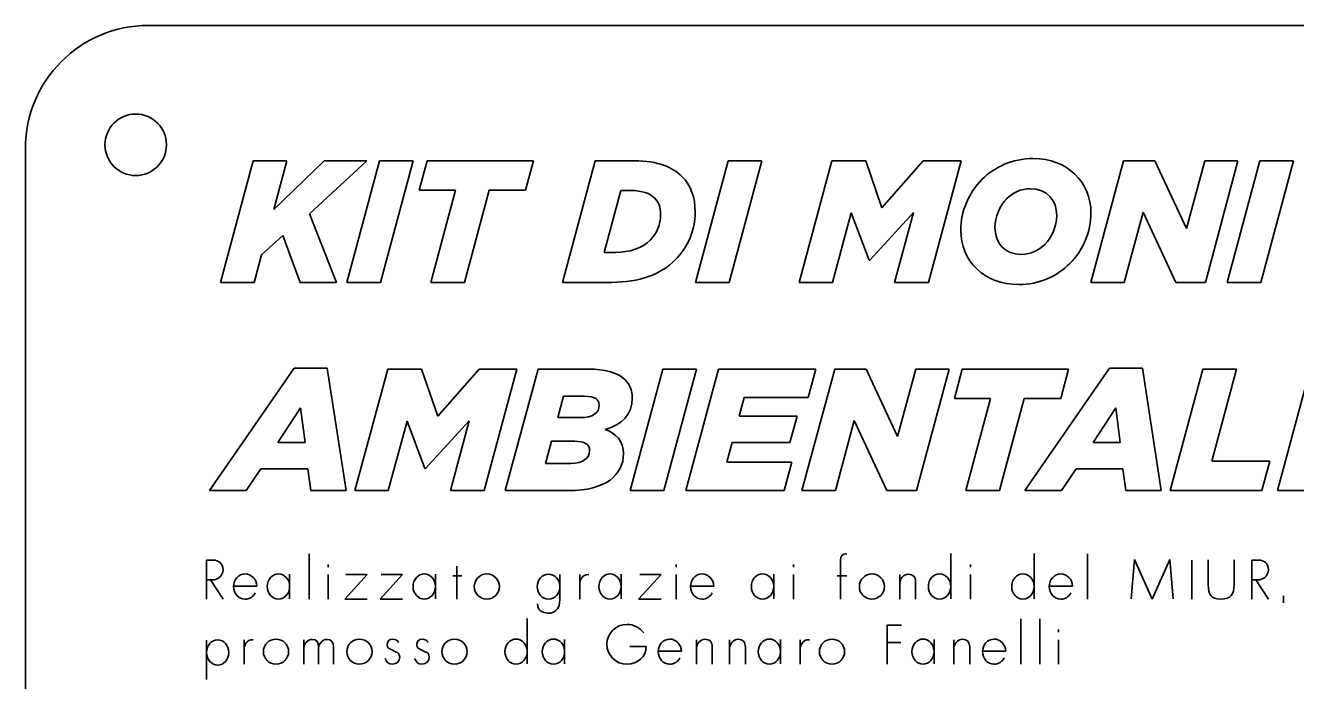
# Model space of a CAD drawing. Header units: inches. Extents: x 0 to 9.7, y -5.9 to 6.4.
# Drawn here: x 0 to 3.255, y -1.68 to 0 of the extents above; entities that cross this region are included whole.
import ezdxf

# ---------------------------------------------------------------- set-up
doc = ezdxf.new("R2010")
doc.units = ezdxf.units.IN
doc.header["$MEASUREMENT"] = 0
doc.layers.add('Livello 1', color=7, linetype='Continuous')

msp = doc.modelspace()

# ---------------------------------------------------------------- linework, layer by layer
at = {"layer": 'Livello 1', "color": 250, "lineweight": 35}
for points in [[(0.315, 0), (9.3395, 0)], [(0, -5.5906), (0, -0.315)]]:
    msp.add_lwpolyline(points, dxfattribs=at)
at = {"layer": 'Livello 1', "color": 174, "lineweight": 35}
for points in [[(0.4993, -0.6578), (0.5833, -0.3467)], [(0.5833, -0.3467), (0.6695, -0.3467)], [(0.6357, -0.4711), (0.7646, -0.3467)], [(0.6695, -0.3467), (0.6357, -0.4711)], [(0.8739, -0.3467), (0.7273, -0.4827)], [(0.7646, -0.3467), (0.8739, -0.3467)], [(0.8228, -0.6578), (0.9064, -0.3467)], [(0.9064, -0.3467), (0.9926, -0.3467)], [(0.9926, -0.3467), (0.9091, -0.6578)], [(1.0082, -0.4222), (1.0282, -0.3467)], [(1.0282, -0.3467), (1.3006, -0.3467)], [(1.3006, -0.3467), (1.2806, -0.4222)], [(1.3748, -0.6578), (1.4588, -0.3467)], [(1.4588, -0.3467), (1.5593, -0.3467)], [(1.7157, -0.6578), (1.7993, -0.3467)], [(1.7993, -0.3467), (1.8855, -0.3467)], [(1.8855, -0.3467), (1.8019, -0.6578)], [(1.9811, -0.6578), (2.065, -0.3467)], [(2.065, -0.3467), (2.1517, -0.3467)], [(2.1517, -0.3467), (2.193, -0.4671)], [(2.193, -0.4671), (2.2988, -0.3467)], [(2.2988, -0.3467), (2.3957, -0.3467)], [(2.3957, -0.3467), (2.3121, -0.6578)], [(2.7277, -0.6578), (2.8117, -0.3467)], [(2.8117, -0.3467), (2.8917, -0.3467)], [(2.8917, -0.3467), (2.9726, -0.5196)], [(2.9726, -0.5196), (3.0193, -0.3467)], [(3.0193, -0.3467), (3.1046, -0.3467)], [(3.1046, -0.3467), (3.021, -0.6578)], [(3.077, -0.6578), (3.1606, -0.3467)], [(3.1606, -0.3467), (3.2468, -0.3467)], [(3.2468, -0.3467), (3.1633, -0.6578)], [(1.1011, -0.4222), (1.0082, -0.4222)], [(1.038, -0.6578), (1.1011, -0.4222)], [(1.1873, -0.4222), (1.1242, -0.6578)], [(1.2806, -0.4222), (1.1873, -0.4222)], [(1.5246, -0.4227), (1.4819, -0.5813)], [(1.5499, -0.4227), (1.5246, -0.4227)], [(0.7273, -0.4827), (0.7966, -0.6578)], [(2.1144, -0.4796), (2.0664, -0.6578)], [(2.1602, -0.6009), (2.1144, -0.4796)], [(2.2735, -0.4791), (2.1619, -0.6009)], [(2.2255, -0.6578), (2.2735, -0.4791)], [(2.8615, -0.4782), (2.8135, -0.6578)], [(2.9455, -0.6578), (2.8615, -0.4782)], [(0.6588, -0.5378), (0.6046, -0.5871)], [(0.7037, -0.6578), (0.6588, -0.5378)], [(1.4819, -0.5813), (1.5104, -0.5813)], [(0.6046, -0.5871), (0.586, -0.6578)], [(2.1619, -0.6009), (2.1602, -0.6009)], [(0.586, -0.6578), (0.4993, -0.6578)], [(0.7966, -0.6578), (0.7037, -0.6578)], [(0.9091, -0.6578), (0.8228, -0.6578)], [(1.1242, -0.6578), (1.038, -0.6578)], [(1.5006, -0.6578), (1.3748, -0.6578)], [(1.8019, -0.6578), (1.7157, -0.6578)], [(2.0664, -0.6578), (1.9811, -0.6578)], [(2.3121, -0.6578), (2.2255, -0.6578)], [(2.8135, -0.6578), (2.7277, -0.6578)], [(3.021, -0.6578), (2.9455, -0.6578)], [(3.1633, -0.6578), (3.077, -0.6578)], [(0.4717, -1.1911), (0.6882, -0.8778)], [(0.6882, -0.8778), (0.7726, -0.8778)], [(0.7726, -0.8778), (0.8211, -1.1911)], [(2.5588, -1.1911), (2.7753, -0.8778)], [(2.7753, -0.8778), (2.8597, -0.8778)], [(2.8597, -0.8778), (2.9081, -1.1911)], [(0.8437, -1.1911), (0.9277, -0.88)], [(0.9277, -0.88), (1.0144, -0.88)], [(1.0144, -0.88), (1.0557, -1.0005)], [(1.0557, -1.0005), (1.1615, -0.88)], [(1.1615, -0.88), (1.2584, -0.88)], [(1.2584, -0.88), (1.1748, -1.1911)], [(1.2286, -1.1911), (1.3126, -0.88)], [(1.3126, -0.88), (1.4419, -0.88)], [(1.5486, -1.1911), (1.6322, -0.88)], [(1.6322, -0.88), (1.7184, -0.88)], [(1.7184, -0.88), (1.6348, -1.1911)], [(1.6909, -1.1911), (1.7748, -0.88)], [(1.7748, -0.88), (2.0237, -0.88)], [(1.9882, -1.1911), (2.0722, -0.88)], [(2.0237, -0.88), (2.0037, -0.9529)], [(2.0722, -0.88), (2.1522, -0.88)], [(2.1522, -0.88), (2.233, -1.0529)], [(2.233, -1.0529), (2.2797, -0.88)], [(2.2797, -0.88), (2.365, -0.88)], [(2.365, -0.88), (2.2815, -1.1911)], [(2.3784, -0.9556), (2.3984, -0.88)], [(2.3984, -0.88), (2.6708, -0.88)], [(2.6708, -0.88), (2.6508, -0.9556)], [(2.9308, -1.1911), (3.0148, -0.88)], [(3.0148, -0.88), (3.101, -0.88)], [(3.101, -0.88), (3.0379, -1.1156)], [(3.2055, -1.1911), (3.2895, -0.88)], [(1.3775, -0.9493), (1.3633, -1.004)], [(1.4313, -0.9493), (1.3775, -0.9493)], [(1.8402, -0.9529), (1.8273, -1.0005)], [(2.0037, -0.9529), (1.8402, -0.9529)], [(2.4713, -0.9556), (2.3784, -0.9556)], [(2.4082, -1.1911), (2.4713, -0.9556)], [(2.5575, -0.9556), (2.4944, -1.1911)], [(2.6508, -0.9556), (2.5575, -0.9556)], [(0.7046, -0.9791), (0.6464, -1.068)], [(0.7162, -1.068), (0.7046, -0.9791)], [(1.3633, -1.004), (1.4215, -1.004)], [(1.8273, -1.0005), (1.9757, -1.0005)], [(1.9757, -1.0005), (1.9575, -1.068)], [(2.7917, -0.9791), (2.7335, -1.068)], [(2.8033, -1.068), (2.7917, -0.9791)], [(0.9771, -1.0129), (0.9291, -1.1911)], [(1.0228, -1.1342), (0.9771, -1.0129)], [(1.1362, -1.0125), (1.0246, -1.1342)], [(1.0882, -1.1911), (1.1362, -1.0125)], [(2.1219, -1.0116), (2.0739, -1.1911)], [(2.2059, -1.1911), (2.1219, -1.0116)], [(0.6464, -1.068), (0.7162, -1.068)], [(1.3468, -1.0645), (1.3313, -1.1218)], [(1.4068, -1.0645), (1.3468, -1.0645)], [(1.8091, -1.068), (1.7957, -1.1178)], [(1.9575, -1.068), (1.8091, -1.068)], [(2.7335, -1.068), (2.8033, -1.068)], [(0.6028, -1.1351), (0.5655, -1.1911)], [(0.7228, -1.1351), (0.6028, -1.1351)], [(0.7304, -1.1911), (0.7228, -1.1351)], [(1.0246, -1.1342), (1.0228, -1.1342)], [(1.3313, -1.1218), (1.3966, -1.1218)], [(1.7957, -1.1178), (1.9619, -1.1178)], [(1.9619, -1.1178), (1.9424, -1.1911)], [(2.6899, -1.1351), (2.6526, -1.1911)], [(2.8099, -1.1351), (2.6899, -1.1351)], [(2.8175, -1.1911), (2.8099, -1.1351)], [(3.0379, -1.1156), (3.1864, -1.1156)], [(3.1864, -1.1156), (3.1659, -1.1911)], [(0.5655, -1.1911), (0.4717, -1.1911)], [(0.8211, -1.1911), (0.7304, -1.1911)], [(0.9291, -1.1911), (0.8437, -1.1911)], [(1.1748, -1.1911), (1.0882, -1.1911)], [(1.3899, -1.1911), (1.2286, -1.1911)], [(1.6348, -1.1911), (1.5486, -1.1911)], [(1.9424, -1.1911), (1.6909, -1.1911)], [(2.0739, -1.1911), (1.9882, -1.1911)], [(2.2815, -1.1911), (2.2059, -1.1911)], [(2.4944, -1.1911), (2.4082, -1.1911)], [(2.6526, -1.1911), (2.5588, -1.1911)], [(2.9081, -1.1911), (2.8175, -1.1911)], [(3.1659, -1.1911), (2.9308, -1.1911)], [(3.457, -1.1911), (3.2055, -1.1911)], [(0.7269, -1.4689), (0.7269, -1.3527)], [(0.7269, -1.3527), (0.7269, -1.4689)], [(2.369, -1.4682), (2.369, -1.3519)], [(2.369, -1.3519), (2.369, -1.4682)], [(2.5825, -1.4682), (2.5825, -1.3519)], [(2.5825, -1.3519), (2.5825, -1.4682)], [(2.7195, -1.4689), (2.7195, -1.3527)], [(2.7195, -1.3527), (2.7195, -1.4689)], [(0.4634, -1.4688), (0.4634, -1.369)], [(0.4634, -1.369), (0.4634, -1.4688)], [(0.481, -1.369), (0.4634, -1.369)], [(0.4634, -1.369), (0.481, -1.369)], [(0.7751, -1.3868), (0.7751, -1.3801)], [(0.7751, -1.3801), (0.7751, -1.3868)], [(1.1044, -1.3845), (1.1044, -1.4091)], [(1.1044, -1.4091), (1.1044, -1.3845)], [(1.6663, -1.3801), (1.6663, -1.3868)], [(1.6663, -1.3868), (1.6663, -1.3801)], [(1.9663, -1.3868), (1.9663, -1.3801)], [(1.9663, -1.3801), (1.9663, -1.3868)], [(2.0867, -1.4689), (2.0867, -1.3691)], [(2.0867, -1.3691), (2.0867, -1.4689)], [(2.4195, -1.3801), (2.4195, -1.3868)], [(2.4195, -1.3868), (2.4195, -1.3801)], [(2.8399, -1.3677), (2.8313, -1.4682)], [(2.8313, -1.4682), (2.8399, -1.3677)], [(2.8849, -1.4689), (2.8399, -1.3677)], [(2.8399, -1.3677), (2.8849, -1.4689)], [(2.9298, -1.3677), (2.8849, -1.4689)], [(2.8849, -1.4689), (2.9298, -1.3677)], [(2.9386, -1.4682), (2.9298, -1.3677)], [(2.9298, -1.3677), (2.9386, -1.4682)], [(2.9861, -1.4689), (2.9861, -1.3691)], [(2.9861, -1.3691), (2.9861, -1.4689)], [(3.0285, -1.3682), (3.0285, -1.4326)], [(3.0285, -1.4326), (3.0285, -1.3682)], [(3.0944, -1.4326), (3.0944, -1.3682)], [(3.0944, -1.3682), (3.0944, -1.4326)], [(3.1399, -1.369), (3.1399, -1.4688)], [(3.1575, -1.369), (3.1399, -1.369)], [(3.1399, -1.369), (3.1575, -1.369)], [(3.1399, -1.4688), (3.1399, -1.369)], [(0.4634, -1.4197), (0.481, -1.4197)], [(0.481, -1.4197), (0.4634, -1.4197)], [(0.4737, -1.4199), (0.5063, -1.4689)], [(0.5063, -1.4689), (0.4737, -1.4199)], [(0.6764, -1.4682), (0.6764, -1.4052)], [(0.6764, -1.4052), (0.6764, -1.4682)], [(0.7751, -1.4689), (0.7751, -1.4061)], [(0.7751, -1.4061), (0.7751, -1.4689)], [(0.8748, -1.4059), (0.8174, -1.4689)], [(0.8174, -1.4689), (0.8748, -1.4059)], [(0.8205, -1.4059), (0.8748, -1.4059)], [(0.8748, -1.4059), (0.8205, -1.4059)], [(0.9653, -1.4059), (0.908, -1.4689)], [(0.908, -1.4689), (0.9653, -1.4059)], [(0.911, -1.4059), (0.9653, -1.4059)], [(0.9653, -1.4059), (0.911, -1.4059)], [(1.0498, -1.4682), (1.0498, -1.4052)], [(1.0498, -1.4052), (1.0498, -1.4682)], [(1.0944, -1.4091), (1.1044, -1.4091)], [(1.1044, -1.4091), (1.0944, -1.4091)], [(1.1044, -1.4689), (1.1044, -1.4091)], [(1.1044, -1.4091), (1.1044, -1.4689)], [(1.1176, -1.4091), (1.1044, -1.4091)], [(1.1044, -1.4091), (1.1176, -1.4091)], [(1.3685, -1.4056), (1.3685, -1.4692)], [(1.3685, -1.4692), (1.3685, -1.4056)], [(1.4191, -1.4689), (1.4191, -1.4061)], [(1.4191, -1.4061), (1.4191, -1.4689)], [(1.5253, -1.4682), (1.5253, -1.4052)], [(1.5253, -1.4052), (1.5253, -1.4682)], [(1.6273, -1.4059), (1.5699, -1.4689)], [(1.5699, -1.4689), (1.6273, -1.4059)], [(1.573, -1.4059), (1.6273, -1.4059)], [(1.6273, -1.4059), (1.573, -1.4059)], [(1.6663, -1.4061), (1.6663, -1.4689)], [(1.6663, -1.4689), (1.6663, -1.4061)], [(1.9159, -1.4682), (1.9159, -1.4052)], [(1.9159, -1.4052), (1.9159, -1.4682)], [(1.9663, -1.4689), (1.9663, -1.4061)], [(1.9663, -1.4061), (1.9663, -1.4689)], [(2.0781, -1.4092), (2.1035, -1.4092)], [(2.1035, -1.4092), (2.0781, -1.4092)], [(2.2388, -1.4061), (2.2388, -1.4689)], [(2.2388, -1.4689), (2.2388, -1.4061)], [(2.4195, -1.4061), (2.4195, -1.4689)], [(2.4195, -1.4689), (2.4195, -1.4061)], [(3.1399, -1.4197), (3.1575, -1.4197)], [(3.1575, -1.4197), (3.1399, -1.4197)], [(3.1828, -1.4689), (3.1502, -1.4199)], [(3.1502, -1.4199), (3.1828, -1.4689)], [(0.5329, -1.4355), (0.5923, -1.4355)], [(0.5923, -1.4355), (0.5329, -1.4355)], [(1.7028, -1.4355), (1.7622, -1.4355)], [(1.7622, -1.4355), (1.7028, -1.4355)], [(2.6213, -1.4355), (2.6807, -1.4355)], [(2.6807, -1.4355), (2.6213, -1.4355)], [(3.221, -1.4605), (3.221, -1.478)], [(3.221, -1.478), (3.221, -1.4605)], [(0.8174, -1.4689), (0.8748, -1.4689)], [(0.8748, -1.4689), (0.8174, -1.4689)], [(0.908, -1.4689), (0.9653, -1.4689)], [(0.9653, -1.4689), (0.908, -1.4689)], [(1.5699, -1.4689), (1.6273, -1.4689)], [(1.6273, -1.4689), (1.5699, -1.4689)], [(1.2848, -1.6349), (1.2848, -1.5186)], [(1.2848, -1.5186), (1.2848, -1.6349)], [(2.5487, -1.6356), (2.5487, -1.5194)], [(2.5487, -1.5194), (2.5487, -1.6356)], [(2.5969, -1.6356), (2.5969, -1.5194)], [(2.5969, -1.5194), (2.5969, -1.6356)], [(2.206, -1.5358), (2.206, -1.5802)], [(2.2432, -1.5358), (2.206, -1.5358)], [(2.206, -1.5358), (2.2432, -1.5358)], [(2.206, -1.6356), (2.206, -1.5358)], [(2.645, -1.5534), (2.645, -1.5468)], [(2.645, -1.5468), (2.645, -1.5534)], [(0.4634, -1.574), (0.4634, -1.6747)], [(0.4634, -1.6747), (0.4634, -1.574)], [(0.5602, -1.6356), (0.5602, -1.5727)], [(0.5602, -1.5727), (0.5602, -1.6356)], [(0.713, -1.6355), (0.713, -1.5727)], [(1.3806, -1.6349), (1.3806, -1.5719)], [(1.3806, -1.5719), (1.3806, -1.6349)], [(1.5474, -1.5901), (1.5889, -1.5901)], [(1.5889, -1.5901), (1.5474, -1.5901)], [(1.7183, -1.6356), (1.7183, -1.5727)], [(1.7183, -1.5727), (1.7183, -1.6356)], [(1.8031, -1.5727), (1.8031, -1.6356)], [(1.8031, -1.6356), (1.8031, -1.5727)], [(1.9334, -1.6349), (1.9334, -1.5719)], [(1.9334, -1.5719), (1.9334, -1.6349)], [(1.9838, -1.6356), (1.9838, -1.5727)], [(1.9838, -1.5727), (1.9838, -1.6356)], [(2.206, -1.5802), (2.206, -1.6356)], [(2.2416, -1.5802), (2.206, -1.5802)], [(2.206, -1.5802), (2.2416, -1.5802)], [(2.3268, -1.6349), (2.3268, -1.5719)], [(2.3268, -1.5719), (2.3268, -1.6349)], [(2.3773, -1.6356), (2.3773, -1.5727)], [(2.3773, -1.5727), (2.3773, -1.6356)], [(2.645, -1.6356), (2.645, -1.5727)], [(2.645, -1.5727), (2.645, -1.6356)], [(0.9362, -1.5981), (0.9496, -1.6045)], [(0.9496, -1.6045), (0.9362, -1.5981)], [(1.0119, -1.5981), (1.0253, -1.6045)], [(1.0253, -1.6045), (1.0119, -1.5981)], [(1.6201, -1.6021), (1.6795, -1.6021)], [(1.6795, -1.6021), (1.6201, -1.6021)], [(2.4505, -1.6021), (2.5099, -1.6021)], [(2.5099, -1.6021), (2.4505, -1.6021)]]:
    msp.add_lwpolyline(points, dxfattribs=at)
at = {"layer": 'Livello 1', "color": 250, "lineweight": 35}
for points in [[(0, -0.315), (0, -0.141), (0.141, 0), (0.315, 0)], [(0.2037, -0.3056), (0.2037, -0.2621), (0.2389, -0.2268), (0.2824, -0.2268)], [(0.2824, -0.2268), (0.3259, -0.2268), (0.3611, -0.2621), (0.3611, -0.3056)], [(0.2824, -0.3843), (0.2389, -0.3843), (0.2037, -0.349), (0.2037, -0.3056)], [(0.3611, -0.3056), (0.3611, -0.349), (0.3259, -0.3843), (0.2824, -0.3843)]]:
    msp.add_open_spline(points, degree=3, dxfattribs=at)
at = {"layer": 'Livello 1', "color": 174, "lineweight": 35}
for points in [[(1.5593, -0.3467), (1.6197, -0.3467), (1.6575, -0.3631), (1.681, -0.3867)], [(2.449, -0.3947), (2.4819, -0.3618), (2.5273, -0.3409), (2.5797, -0.3409)], [(2.5797, -0.3409), (2.6686, -0.3409), (2.7281, -0.4013), (2.7281, -0.48)], [(1.681, -0.3867), (1.7041, -0.4098), (1.7148, -0.44), (1.7148, -0.4778)], [(1.6108, -0.4418), (1.5988, -0.4302), (1.5797, -0.4227), (1.5499, -0.4227)], [(2.3948, -0.524), (2.3948, -0.4756), (2.4148, -0.4289), (2.449, -0.3947)], [(2.5722, -0.4182), (2.5486, -0.4182), (2.5282, -0.428), (2.513, -0.4431)], [(2.6406, -0.4871), (2.6406, -0.4476), (2.6166, -0.4182), (2.5722, -0.4182)], [(1.6264, -0.4845), (1.6264, -0.4653), (1.6206, -0.4516), (1.6108, -0.4418)], [(2.513, -0.4431), (2.4939, -0.4627), (2.4824, -0.4911), (2.4824, -0.5173)], [(1.5997, -0.5498), (1.6162, -0.5333), (1.6264, -0.5093), (1.6264, -0.4845)], [(1.7148, -0.4778), (1.7148, -0.5245), (1.697, -0.5671), (1.6637, -0.6004)], [(2.6099, -0.5609), (2.629, -0.5418), (2.6406, -0.5133), (2.6406, -0.4871)], [(2.7281, -0.48), (2.7281, -0.5284), (2.7081, -0.5756), (2.6739, -0.6098)], [(2.4824, -0.5173), (2.4824, -0.5569), (2.5064, -0.5862), (2.5508, -0.5862)], [(1.5104, -0.5813), (1.5468, -0.5813), (1.5793, -0.5702), (1.5997, -0.5498)], [(2.5433, -0.6636), (2.4544, -0.6636), (2.3948, -0.6031), (2.3948, -0.524)], [(2.5508, -0.5862), (2.5744, -0.5862), (2.5948, -0.576), (2.6099, -0.5609)], [(1.6637, -0.6004), (1.6264, -0.6378), (1.5726, -0.6578), (1.5006, -0.6578)], [(2.6739, -0.6098), (2.641, -0.6422), (2.5957, -0.6636), (2.5433, -0.6636)], [(1.4419, -0.88), (1.5264, -0.88), (1.5539, -0.9147), (1.5539, -0.9547)], [(1.4215, -1.004), (1.4526, -1.004), (1.4691, -0.992), (1.4691, -0.9725)], [(1.4691, -0.9725), (1.4691, -0.9578), (1.4575, -0.9493), (1.4313, -0.9493)], [(1.5539, -0.9547), (1.5539, -0.9942), (1.5277, -1.0236), (1.4842, -1.0342)], [(1.4842, -1.0342), (1.5117, -1.044), (1.5313, -1.0645), (1.5313, -1.0964)], [(1.4446, -1.0889), (1.4446, -1.0729), (1.4317, -1.0645), (1.4068, -1.0645)], [(1.5313, -1.0964), (1.5313, -1.1502), (1.4864, -1.1911), (1.3899, -1.1911)], [(1.3966, -1.1218), (1.4264, -1.1218), (1.4446, -1.1084), (1.4446, -1.0889)], [(2.1035, -1.3527), (2.0902, -1.3526), (2.0867, -1.3586), (2.0867, -1.3691)], [(2.0867, -1.3691), (2.0867, -1.3586), (2.0902, -1.3526), (2.1035, -1.3527)], [(0.506, -1.3938), (0.506, -1.3762), (0.4942, -1.3691), (0.481, -1.369)], [(0.481, -1.369), (0.4942, -1.3691), (0.506, -1.3762), (0.506, -1.3938)], [(0.481, -1.4197), (0.4888, -1.4197), (0.506, -1.4113), (0.506, -1.3938)], [(0.506, -1.3938), (0.506, -1.4113), (0.4888, -1.4197), (0.481, -1.4197)], [(3.1825, -1.3938), (3.1825, -1.3762), (3.1707, -1.3691), (3.1575, -1.369)], [(3.1575, -1.369), (3.1707, -1.3691), (3.1825, -1.3762), (3.1825, -1.3938)], [(3.1575, -1.4197), (3.1653, -1.4197), (3.1825, -1.4113), (3.1825, -1.3938)], [(3.1825, -1.3938), (3.1825, -1.4113), (3.1653, -1.4197), (3.1575, -1.4197)], [(0.5626, -1.4045), (0.546, -1.4045), (0.5327, -1.419), (0.5327, -1.4366)], [(0.5327, -1.4366), (0.5327, -1.419), (0.546, -1.4045), (0.5626, -1.4045)], [(0.5923, -1.4355), (0.5919, -1.4181), (0.5787, -1.4045), (0.5626, -1.4045)], [(0.5626, -1.4045), (0.5787, -1.4045), (0.5919, -1.4181), (0.5923, -1.4355)], [(0.6192, -1.4367), (0.6192, -1.419), (0.632, -1.4044), (0.6478, -1.4044)], [(0.6192, -1.4367), (0.6192, -1.419), (0.632, -1.4044), (0.6478, -1.4044)], [(0.6478, -1.4044), (0.6635, -1.4044), (0.6764, -1.419), (0.6764, -1.4367)], [(0.6478, -1.4044), (0.6635, -1.4044), (0.6764, -1.419), (0.6764, -1.4367)], [(0.9926, -1.4367), (0.9926, -1.419), (1.0053, -1.4044), (1.0212, -1.4044)], [(0.9926, -1.4367), (0.9926, -1.419), (1.0053, -1.4044), (1.0212, -1.4044)], [(1.0212, -1.4044), (1.0369, -1.4044), (1.0498, -1.419), (1.0498, -1.4367)], [(1.0212, -1.4044), (1.0369, -1.4044), (1.0498, -1.419), (1.0498, -1.4367)], [(1.149, -1.4367), (1.149, -1.419), (1.1635, -1.4045), (1.1813, -1.4045)], [(1.149, -1.4367), (1.149, -1.419), (1.1635, -1.4045), (1.1813, -1.4045)], [(1.1813, -1.4045), (1.1991, -1.4045), (1.2136, -1.419), (1.2136, -1.4367)], [(1.1813, -1.4045), (1.1991, -1.4045), (1.2136, -1.419), (1.2136, -1.4367)], [(1.3103, -1.4371), (1.3103, -1.4192), (1.3234, -1.4049), (1.3394, -1.4049)], [(1.3103, -1.4371), (1.3103, -1.4192), (1.3234, -1.4049), (1.3394, -1.4049)], [(1.3394, -1.4049), (1.3555, -1.4049), (1.3685, -1.4192), (1.3685, -1.4371)], [(1.3394, -1.4049), (1.3555, -1.4049), (1.3685, -1.4192), (1.3685, -1.4371)], [(1.4191, -1.4291), (1.4191, -1.4238), (1.4234, -1.4052), (1.4424, -1.4061)], [(1.4424, -1.4061), (1.4234, -1.4052), (1.4191, -1.4238), (1.4191, -1.4291)], [(1.4681, -1.4367), (1.4681, -1.419), (1.4809, -1.4044), (1.4967, -1.4044)], [(1.4681, -1.4367), (1.4681, -1.419), (1.4809, -1.4044), (1.4967, -1.4044)], [(1.4967, -1.4044), (1.5124, -1.4044), (1.5253, -1.419), (1.5253, -1.4367)], [(1.4967, -1.4044), (1.5124, -1.4044), (1.5253, -1.419), (1.5253, -1.4367)], [(1.7325, -1.4045), (1.716, -1.4045), (1.7027, -1.419), (1.7027, -1.4366)], [(1.7027, -1.4366), (1.7027, -1.419), (1.716, -1.4045), (1.7325, -1.4045)], [(1.7622, -1.4355), (1.7618, -1.4181), (1.7486, -1.4045), (1.7325, -1.4045)], [(1.7325, -1.4045), (1.7486, -1.4045), (1.7618, -1.4181), (1.7622, -1.4355)], [(1.8587, -1.4367), (1.8587, -1.419), (1.8714, -1.4044), (1.8873, -1.4044)], [(1.8587, -1.4367), (1.8587, -1.419), (1.8714, -1.4044), (1.8873, -1.4044)], [(1.8873, -1.4044), (1.9029, -1.4044), (1.9159, -1.419), (1.9159, -1.4367)], [(1.8873, -1.4044), (1.9029, -1.4044), (1.9159, -1.419), (1.9159, -1.4367)], [(2.1351, -1.4367), (2.1351, -1.419), (2.1496, -1.4045), (2.1674, -1.4045)], [(2.1351, -1.4367), (2.1351, -1.419), (2.1496, -1.4045), (2.1674, -1.4045)], [(2.1674, -1.4045), (2.1852, -1.4045), (2.1997, -1.419), (2.1997, -1.4367)], [(2.1674, -1.4045), (2.1852, -1.4045), (2.1997, -1.419), (2.1997, -1.4367)], [(2.2602, -1.4051), (2.2478, -1.4051), (2.2392, -1.4177), (2.2388, -1.4273)], [(2.2388, -1.4273), (2.2392, -1.4177), (2.2478, -1.4051), (2.2602, -1.4051)], [(2.2792, -1.4245), (2.2792, -1.4124), (2.2724, -1.4051), (2.2602, -1.4051)], [(2.2602, -1.4051), (2.2724, -1.4051), (2.2792, -1.4124), (2.2792, -1.4245)], [(2.2792, -1.4689), (2.2792, -1.4532), (2.2792, -1.4401), (2.2792, -1.4245)], [(2.2792, -1.4245), (2.2792, -1.4401), (2.2792, -1.4532), (2.2792, -1.4689)], [(2.3119, -1.4367), (2.3119, -1.419), (2.3246, -1.4044), (2.3404, -1.4044)], [(2.3119, -1.4367), (2.3119, -1.419), (2.3246, -1.4044), (2.3404, -1.4044)], [(2.3404, -1.4044), (2.3561, -1.4044), (2.369, -1.419), (2.369, -1.4367)], [(2.3404, -1.4044), (2.3561, -1.4044), (2.369, -1.419), (2.369, -1.4367)], [(2.5253, -1.4367), (2.5253, -1.419), (2.5381, -1.4044), (2.5539, -1.4044)], [(2.5253, -1.4367), (2.5253, -1.419), (2.5381, -1.4044), (2.5539, -1.4044)], [(2.5539, -1.4044), (2.5696, -1.4044), (2.5825, -1.419), (2.5825, -1.4367)], [(2.5539, -1.4044), (2.5696, -1.4044), (2.5825, -1.419), (2.5825, -1.4367)], [(2.651, -1.4045), (2.6345, -1.4045), (2.6212, -1.419), (2.6212, -1.4366)], [(2.6212, -1.4366), (2.6212, -1.419), (2.6345, -1.4045), (2.651, -1.4045)], [(2.6807, -1.4355), (2.6803, -1.4181), (2.6671, -1.4045), (2.651, -1.4045)], [(2.651, -1.4045), (2.6671, -1.4045), (2.6803, -1.4181), (2.6807, -1.4355)], [(0.5327, -1.4366), (0.5327, -1.4544), (0.546, -1.4689), (0.5626, -1.4689)], [(0.5626, -1.4689), (0.546, -1.4689), (0.5327, -1.4544), (0.5327, -1.4366)], [(0.5885, -1.4527), (0.5832, -1.4623), (0.5735, -1.4689), (0.5626, -1.4689)], [(0.5626, -1.4689), (0.5735, -1.4689), (0.5832, -1.4623), (0.5885, -1.4527)], [(0.6478, -1.4689), (0.632, -1.4689), (0.6192, -1.4544), (0.6192, -1.4367)], [(0.6478, -1.4689), (0.632, -1.4689), (0.6192, -1.4544), (0.6192, -1.4367)], [(0.6764, -1.4367), (0.6764, -1.4544), (0.6635, -1.4689), (0.6478, -1.4689)], [(0.6764, -1.4367), (0.6764, -1.4544), (0.6635, -1.4689), (0.6478, -1.4689)], [(1.0212, -1.4689), (1.0053, -1.4689), (0.9926, -1.4544), (0.9926, -1.4367)], [(1.0212, -1.4689), (1.0053, -1.4689), (0.9926, -1.4544), (0.9926, -1.4367)], [(1.0498, -1.4367), (1.0498, -1.4544), (1.0369, -1.4689), (1.0212, -1.4689)], [(1.0498, -1.4367), (1.0498, -1.4544), (1.0369, -1.4689), (1.0212, -1.4689)], [(1.1813, -1.4689), (1.1635, -1.4689), (1.149, -1.4544), (1.149, -1.4367)], [(1.1813, -1.4689), (1.1635, -1.4689), (1.149, -1.4544), (1.149, -1.4367)], [(1.2136, -1.4367), (1.2136, -1.4544), (1.1991, -1.4689), (1.1813, -1.4689)], [(1.2136, -1.4367), (1.2136, -1.4544), (1.1991, -1.4689), (1.1813, -1.4689)], [(1.3394, -1.4692), (1.3234, -1.4692), (1.3103, -1.4549), (1.3103, -1.4371)], [(1.3394, -1.4692), (1.3234, -1.4692), (1.3103, -1.4549), (1.3103, -1.4371)], [(1.3685, -1.4371), (1.3685, -1.4549), (1.3555, -1.4692), (1.3394, -1.4692)], [(1.3685, -1.4371), (1.3685, -1.4549), (1.3555, -1.4692), (1.3394, -1.4692)], [(1.4967, -1.4689), (1.4809, -1.4689), (1.4681, -1.4544), (1.4681, -1.4367)], [(1.4967, -1.4689), (1.4809, -1.4689), (1.4681, -1.4544), (1.4681, -1.4367)], [(1.5253, -1.4367), (1.5253, -1.4544), (1.5124, -1.4689), (1.4967, -1.4689)], [(1.5253, -1.4367), (1.5253, -1.4544), (1.5124, -1.4689), (1.4967, -1.4689)], [(1.7027, -1.4366), (1.7027, -1.4544), (1.716, -1.4689), (1.7325, -1.4689)], [(1.7325, -1.4689), (1.716, -1.4689), (1.7027, -1.4544), (1.7027, -1.4366)], [(1.7585, -1.4527), (1.7532, -1.4623), (1.7435, -1.4689), (1.7325, -1.4689)], [(1.7325, -1.4689), (1.7435, -1.4689), (1.7532, -1.4623), (1.7585, -1.4527)], [(1.8873, -1.4689), (1.8714, -1.4689), (1.8587, -1.4544), (1.8587, -1.4367)], [(1.8873, -1.4689), (1.8714, -1.4689), (1.8587, -1.4544), (1.8587, -1.4367)], [(1.9159, -1.4367), (1.9159, -1.4544), (1.9029, -1.4689), (1.8873, -1.4689)], [(1.9159, -1.4367), (1.9159, -1.4544), (1.9029, -1.4689), (1.8873, -1.4689)], [(2.1674, -1.4689), (2.1496, -1.4689), (2.1351, -1.4544), (2.1351, -1.4367)], [(2.1674, -1.4689), (2.1496, -1.4689), (2.1351, -1.4544), (2.1351, -1.4367)], [(2.1997, -1.4367), (2.1997, -1.4544), (2.1852, -1.4689), (2.1674, -1.4689)], [(2.1997, -1.4367), (2.1997, -1.4544), (2.1852, -1.4689), (2.1674, -1.4689)], [(2.3404, -1.4689), (2.3246, -1.4689), (2.3119, -1.4544), (2.3119, -1.4367)], [(2.3404, -1.4689), (2.3246, -1.4689), (2.3119, -1.4544), (2.3119, -1.4367)], [(2.369, -1.4367), (2.369, -1.4544), (2.3561, -1.4689), (2.3404, -1.4689)], [(2.369, -1.4367), (2.369, -1.4544), (2.3561, -1.4689), (2.3404, -1.4689)], [(2.5539, -1.4689), (2.5381, -1.4689), (2.5253, -1.4544), (2.5253, -1.4367)], [(2.5539, -1.4689), (2.5381, -1.4689), (2.5253, -1.4544), (2.5253, -1.4367)], [(2.5825, -1.4367), (2.5825, -1.4544), (2.5696, -1.4689), (2.5539, -1.4689)], [(2.5825, -1.4367), (2.5825, -1.4544), (2.5696, -1.4689), (2.5539, -1.4689)], [(2.6212, -1.4366), (2.6212, -1.4544), (2.6345, -1.4689), (2.651, -1.4689)], [(2.651, -1.4689), (2.6345, -1.4689), (2.6212, -1.4544), (2.6212, -1.4366)], [(2.677, -1.4527), (2.6717, -1.4623), (2.662, -1.4689), (2.651, -1.4689)], [(2.651, -1.4689), (2.662, -1.4689), (2.6717, -1.4623), (2.677, -1.4527)], [(3.0285, -1.4326), (3.0285, -1.4562), (3.0345, -1.4689), (3.0604, -1.4688)], [(3.0604, -1.4688), (3.0345, -1.4689), (3.0285, -1.4562), (3.0285, -1.4326)], [(3.0604, -1.4688), (3.0862, -1.4687), (3.0944, -1.457), (3.0944, -1.4326)], [(3.0944, -1.4326), (3.0944, -1.457), (3.0862, -1.4687), (3.0604, -1.4688)], [(1.3109, -1.481), (1.3109, -1.5034), (1.3323, -1.5049), (1.3414, -1.5049)], [(1.3414, -1.5049), (1.3323, -1.5049), (1.3109, -1.5034), (1.3109, -1.481)], [(1.3685, -1.4692), (1.3685, -1.4992), (1.3505, -1.5049), (1.3414, -1.5049)], [(1.3414, -1.5049), (1.3505, -1.5049), (1.3685, -1.4992), (1.3685, -1.4692)], [(1.5405, -1.5336), (1.512, -1.5336), (1.4887, -1.5565), (1.4887, -1.5845)], [(1.4887, -1.5845), (1.4887, -1.5565), (1.512, -1.5336), (1.5405, -1.5336)], [(1.5831, -1.5556), (1.5735, -1.5419), (1.5574, -1.5336), (1.5405, -1.5336)], [(1.5405, -1.5336), (1.5574, -1.5336), (1.5735, -1.5419), (1.5831, -1.5556)], [(0.4923, -1.5731), (0.4765, -1.5731), (0.4635, -1.5877), (0.4635, -1.6055)], [(0.4923, -1.5731), (0.4765, -1.5731), (0.4635, -1.5877), (0.4635, -1.6055)], [(0.5209, -1.6055), (0.5209, -1.5877), (0.5081, -1.5731), (0.4923, -1.5731)], [(0.5209, -1.6055), (0.5209, -1.5877), (0.5081, -1.5731), (0.4923, -1.5731)], [(0.5602, -1.5958), (0.5602, -1.5905), (0.5645, -1.5719), (0.5835, -1.5727)], [(0.5835, -1.5727), (0.5645, -1.5719), (0.5602, -1.5905), (0.5602, -1.5958)], [(0.6092, -1.6034), (0.6092, -1.5856), (0.6238, -1.5712), (0.6416, -1.5712)], [(0.6092, -1.6034), (0.6092, -1.5856), (0.6238, -1.5712), (0.6416, -1.5712)], [(0.6416, -1.5712), (0.6594, -1.5712), (0.6739, -1.5856), (0.6739, -1.6034)], [(0.6416, -1.5712), (0.6594, -1.5712), (0.6739, -1.5856), (0.6739, -1.6034)], [(0.7342, -1.5719), (0.7219, -1.5719), (0.7133, -1.5845), (0.713, -1.594)], [(0.713, -1.594), (0.7133, -1.5845), (0.7219, -1.5719), (0.7342, -1.5719)], [(0.713, -1.5727), (0.713, -1.5727), (0.713, -1.6356), (0.713, -1.6355)], [(0.7507, -1.5912), (0.7507, -1.5792), (0.7466, -1.5719), (0.7342, -1.5719)], [(0.7342, -1.5719), (0.7466, -1.5719), (0.7507, -1.5792), (0.7507, -1.5912)], [(0.7507, -1.594), (0.751, -1.5845), (0.7596, -1.5719), (0.7721, -1.5719)], [(0.7721, -1.5719), (0.7596, -1.5719), (0.751, -1.5845), (0.7507, -1.594)], [(0.7507, -1.6355), (0.7507, -1.6199), (0.7507, -1.6067), (0.7507, -1.5912)], [(0.7507, -1.5912), (0.7507, -1.6067), (0.7507, -1.6199), (0.7507, -1.6355)], [(0.7721, -1.5719), (0.7843, -1.5719), (0.7885, -1.5792), (0.7885, -1.5912)], [(0.7885, -1.5912), (0.7885, -1.5792), (0.7843, -1.5719), (0.7721, -1.5719)], [(0.7885, -1.5912), (0.7885, -1.6067), (0.7885, -1.6199), (0.7885, -1.6355)], [(0.7885, -1.6355), (0.7885, -1.6199), (0.7885, -1.6067), (0.7885, -1.5912)], [(0.8228, -1.6034), (0.8228, -1.5856), (0.8374, -1.5712), (0.8552, -1.5712)], [(0.8228, -1.6034), (0.8228, -1.5856), (0.8374, -1.5712), (0.8552, -1.5712)], [(0.8552, -1.5712), (0.873, -1.5712), (0.8875, -1.5856), (0.8875, -1.6034)], [(0.8552, -1.5712), (0.873, -1.5712), (0.8875, -1.5856), (0.8875, -1.6034)], [(0.9398, -1.5713), (0.9316, -1.5713), (0.9262, -1.5773), (0.9262, -1.5856)], [(0.9262, -1.5856), (0.9262, -1.5773), (0.9316, -1.5713), (0.9398, -1.5713)], [(0.9262, -1.5856), (0.9263, -1.5938), (0.9323, -1.596), (0.9362, -1.5981)], [(0.9362, -1.5981), (0.9323, -1.596), (0.9263, -1.5938), (0.9262, -1.5856)], [(0.9549, -1.5798), (0.9539, -1.5759), (0.948, -1.5713), (0.9398, -1.5713)], [(0.9398, -1.5713), (0.948, -1.5713), (0.9539, -1.5759), (0.9549, -1.5798)], [(1.0155, -1.5713), (1.0073, -1.5713), (1.0019, -1.5773), (1.0019, -1.5856)], [(1.0019, -1.5856), (1.0019, -1.5773), (1.0073, -1.5713), (1.0155, -1.5713)], [(1.0019, -1.5856), (1.002, -1.5938), (1.008, -1.596), (1.0119, -1.5981)], [(1.0119, -1.5981), (1.008, -1.596), (1.002, -1.5938), (1.0019, -1.5856)], [(1.0306, -1.5798), (1.0296, -1.5759), (1.0237, -1.5713), (1.0155, -1.5713)], [(1.0155, -1.5713), (1.0237, -1.5713), (1.0296, -1.5759), (1.0306, -1.5798)], [(1.0662, -1.6034), (1.0662, -1.5856), (1.0808, -1.5712), (1.0985, -1.5712)], [(1.0662, -1.6034), (1.0662, -1.5856), (1.0808, -1.5712), (1.0985, -1.5712)], [(1.0985, -1.5712), (1.1163, -1.5712), (1.1309, -1.5856), (1.1309, -1.6034)], [(1.0985, -1.5712), (1.1163, -1.5712), (1.1309, -1.5856), (1.1309, -1.6034)], [(1.2276, -1.6034), (1.2276, -1.5856), (1.2403, -1.5711), (1.2562, -1.5711)], [(1.2276, -1.6034), (1.2276, -1.5856), (1.2403, -1.5711), (1.2562, -1.5711)], [(1.2562, -1.5711), (1.2719, -1.5711), (1.2848, -1.5856), (1.2848, -1.6034)], [(1.2562, -1.5711), (1.2719, -1.5711), (1.2848, -1.5856), (1.2848, -1.6034)], [(1.3234, -1.6034), (1.3234, -1.5856), (1.3362, -1.5711), (1.352, -1.5711)], [(1.3234, -1.6034), (1.3234, -1.5856), (1.3362, -1.5711), (1.352, -1.5711)], [(1.352, -1.5711), (1.3677, -1.5711), (1.3806, -1.5856), (1.3806, -1.6034)], [(1.352, -1.5711), (1.3677, -1.5711), (1.3806, -1.5856), (1.3806, -1.6034)], [(1.4887, -1.5845), (1.4887, -1.6127), (1.512, -1.6356), (1.5405, -1.6356)], [(1.5405, -1.6356), (1.512, -1.6356), (1.4887, -1.6127), (1.4887, -1.5845)], [(1.5405, -1.6356), (1.5667, -1.6356), (1.5907, -1.6158), (1.5889, -1.5901)], [(1.5889, -1.5901), (1.5907, -1.6158), (1.5667, -1.6356), (1.5405, -1.6356)], [(1.6498, -1.5712), (1.6333, -1.5712), (1.6199, -1.5856), (1.6199, -1.6033)], [(1.6199, -1.6033), (1.6199, -1.5856), (1.6333, -1.5712), (1.6498, -1.5712)], [(1.6795, -1.6021), (1.6791, -1.5848), (1.6659, -1.5712), (1.6498, -1.5712)], [(1.6498, -1.5712), (1.6659, -1.5712), (1.6791, -1.5848), (1.6795, -1.6021)], [(1.7183, -1.594), (1.7187, -1.5844), (1.7273, -1.5717), (1.7396, -1.5717)], [(1.7396, -1.5717), (1.7273, -1.5717), (1.7187, -1.5844), (1.7183, -1.594)], [(1.7587, -1.5912), (1.7587, -1.5791), (1.7519, -1.5717), (1.7396, -1.5717)], [(1.7396, -1.5717), (1.7519, -1.5717), (1.7587, -1.5791), (1.7587, -1.5912)], [(1.7587, -1.6356), (1.7587, -1.6199), (1.7587, -1.6067), (1.7587, -1.5912)], [(1.7587, -1.5912), (1.7587, -1.6067), (1.7587, -1.6199), (1.7587, -1.6356)], [(1.8245, -1.5717), (1.8121, -1.5717), (1.8035, -1.5844), (1.8031, -1.594)], [(1.8031, -1.594), (1.8035, -1.5844), (1.8121, -1.5717), (1.8245, -1.5717)], [(1.8435, -1.5912), (1.8435, -1.5791), (1.8367, -1.5717), (1.8245, -1.5717)], [(1.8245, -1.5717), (1.8367, -1.5717), (1.8435, -1.5791), (1.8435, -1.5912)], [(1.8435, -1.6356), (1.8435, -1.6199), (1.8435, -1.6067), (1.8435, -1.5912)], [(1.8435, -1.5912), (1.8435, -1.6067), (1.8435, -1.6199), (1.8435, -1.6356)], [(1.8762, -1.6034), (1.8762, -1.5856), (1.8889, -1.5711), (1.9048, -1.5711)], [(1.8762, -1.6034), (1.8762, -1.5856), (1.8889, -1.5711), (1.9048, -1.5711)], [(1.9048, -1.5711), (1.9205, -1.5711), (1.9334, -1.5856), (1.9334, -1.6034)], [(1.9048, -1.5711), (1.9205, -1.5711), (1.9334, -1.5856), (1.9334, -1.6034)], [(1.9838, -1.5958), (1.9838, -1.5905), (1.9881, -1.5719), (2.0071, -1.5727)], [(2.0071, -1.5727), (1.9881, -1.5719), (1.9838, -1.5905), (1.9838, -1.5958)], [(2.0328, -1.6034), (2.0328, -1.5856), (2.0474, -1.5712), (2.0652, -1.5712)], [(2.0328, -1.6034), (2.0328, -1.5856), (2.0474, -1.5712), (2.0652, -1.5712)], [(2.0652, -1.5712), (2.083, -1.5712), (2.0975, -1.5856), (2.0975, -1.6034)], [(2.0652, -1.5712), (2.083, -1.5712), (2.0975, -1.5856), (2.0975, -1.6034)], [(2.2696, -1.6034), (2.2696, -1.5856), (2.2824, -1.5711), (2.2982, -1.5711)], [(2.2696, -1.6034), (2.2696, -1.5856), (2.2824, -1.5711), (2.2982, -1.5711)], [(2.2982, -1.5711), (2.3139, -1.5711), (2.3268, -1.5856), (2.3268, -1.6034)], [(2.2982, -1.5711), (2.3139, -1.5711), (2.3268, -1.5856), (2.3268, -1.6034)], [(2.3773, -1.594), (2.3777, -1.5844), (2.3863, -1.5717), (2.3987, -1.5717)], [(2.3987, -1.5717), (2.3863, -1.5717), (2.3777, -1.5844), (2.3773, -1.594)], [(2.4177, -1.5912), (2.4177, -1.5791), (2.4109, -1.5717), (2.3987, -1.5717)], [(2.3987, -1.5717), (2.4109, -1.5717), (2.4177, -1.5791), (2.4177, -1.5912)], [(2.4177, -1.6356), (2.4177, -1.6199), (2.4177, -1.6067), (2.4177, -1.5912)], [(2.4177, -1.5912), (2.4177, -1.6067), (2.4177, -1.6199), (2.4177, -1.6356)], [(2.4802, -1.5712), (2.4637, -1.5712), (2.4503, -1.5856), (2.4503, -1.6033)], [(2.4503, -1.6033), (2.4503, -1.5856), (2.4637, -1.5712), (2.4802, -1.5712)], [(2.5099, -1.6021), (2.5095, -1.5848), (2.4963, -1.5712), (2.4802, -1.5712)], [(2.4802, -1.5712), (2.4963, -1.5712), (2.5095, -1.5848), (2.5099, -1.6021)], [(0.4635, -1.6055), (0.4635, -1.6232), (0.4765, -1.6377), (0.4923, -1.6377)], [(0.4635, -1.6055), (0.4635, -1.6232), (0.4765, -1.6377), (0.4923, -1.6377)], [(0.4923, -1.6377), (0.5081, -1.6377), (0.5209, -1.6232), (0.5209, -1.6055)], [(0.4923, -1.6377), (0.5081, -1.6377), (0.5209, -1.6232), (0.5209, -1.6055)], [(0.6416, -1.6356), (0.6238, -1.6356), (0.6092, -1.621), (0.6092, -1.6034)], [(0.6416, -1.6356), (0.6238, -1.6356), (0.6092, -1.621), (0.6092, -1.6034)], [(0.6739, -1.6034), (0.6739, -1.621), (0.6594, -1.6356), (0.6416, -1.6356)], [(0.6739, -1.6034), (0.6739, -1.621), (0.6594, -1.6356), (0.6416, -1.6356)], [(0.8552, -1.6356), (0.8374, -1.6356), (0.8228, -1.621), (0.8228, -1.6034)], [(0.8552, -1.6356), (0.8374, -1.6356), (0.8228, -1.621), (0.8228, -1.6034)], [(0.8875, -1.6034), (0.8875, -1.621), (0.873, -1.6356), (0.8552, -1.6356)], [(0.8875, -1.6034), (0.8875, -1.621), (0.873, -1.6356), (0.8552, -1.6356)], [(0.9401, -1.6356), (0.929, -1.6356), (0.9237, -1.6276), (0.9208, -1.621)], [(0.9208, -1.621), (0.9237, -1.6276), (0.929, -1.6356), (0.9401, -1.6356)], [(0.9582, -1.6177), (0.9584, -1.6271), (0.951, -1.6356), (0.9401, -1.6356)], [(0.9401, -1.6356), (0.951, -1.6356), (0.9584, -1.6271), (0.9582, -1.6177)], [(0.9496, -1.6045), (0.953, -1.606), (0.9581, -1.6083), (0.9582, -1.6177)], [(0.9582, -1.6177), (0.9581, -1.6083), (0.953, -1.606), (0.9496, -1.6045)], [(1.0158, -1.6356), (1.0047, -1.6356), (0.9994, -1.6276), (0.9965, -1.621)], [(0.9965, -1.621), (0.9994, -1.6276), (1.0047, -1.6356), (1.0158, -1.6356)], [(1.0339, -1.6177), (1.0341, -1.6271), (1.0267, -1.6356), (1.0158, -1.6356)], [(1.0158, -1.6356), (1.0267, -1.6356), (1.0341, -1.6271), (1.0339, -1.6177)], [(1.0253, -1.6045), (1.0287, -1.606), (1.0338, -1.6083), (1.0339, -1.6177)], [(1.0339, -1.6177), (1.0338, -1.6083), (1.0287, -1.606), (1.0253, -1.6045)], [(1.0985, -1.6356), (1.0808, -1.6356), (1.0662, -1.621), (1.0662, -1.6034)], [(1.0985, -1.6356), (1.0808, -1.6356), (1.0662, -1.621), (1.0662, -1.6034)], [(1.1309, -1.6034), (1.1309, -1.621), (1.1163, -1.6356), (1.0985, -1.6356)], [(1.1309, -1.6034), (1.1309, -1.621), (1.1163, -1.6356), (1.0985, -1.6356)], [(1.2562, -1.6356), (1.2403, -1.6356), (1.2276, -1.621), (1.2276, -1.6034)], [(1.2562, -1.6356), (1.2403, -1.6356), (1.2276, -1.621), (1.2276, -1.6034)], [(1.2848, -1.6034), (1.2848, -1.621), (1.2719, -1.6356), (1.2562, -1.6356)], [(1.2848, -1.6034), (1.2848, -1.621), (1.2719, -1.6356), (1.2562, -1.6356)], [(1.352, -1.6356), (1.3362, -1.6356), (1.3234, -1.621), (1.3234, -1.6034)], [(1.352, -1.6356), (1.3362, -1.6356), (1.3234, -1.621), (1.3234, -1.6034)], [(1.3806, -1.6034), (1.3806, -1.621), (1.3677, -1.6356), (1.352, -1.6356)], [(1.3806, -1.6034), (1.3806, -1.621), (1.3677, -1.6356), (1.352, -1.6356)], [(1.6199, -1.6033), (1.6199, -1.621), (1.6333, -1.6356), (1.6498, -1.6356)], [(1.6498, -1.6356), (1.6333, -1.6356), (1.6199, -1.621), (1.6199, -1.6033)], [(1.6757, -1.6194), (1.6705, -1.6289), (1.6607, -1.6356), (1.6498, -1.6356)], [(1.6498, -1.6356), (1.6607, -1.6356), (1.6705, -1.6289), (1.6757, -1.6194)], [(1.9048, -1.6356), (1.8889, -1.6356), (1.8762, -1.621), (1.8762, -1.6034)], [(1.9048, -1.6356), (1.8889, -1.6356), (1.8762, -1.621), (1.8762, -1.6034)], [(1.9334, -1.6034), (1.9334, -1.621), (1.9205, -1.6356), (1.9048, -1.6356)], [(1.9334, -1.6034), (1.9334, -1.621), (1.9205, -1.6356), (1.9048, -1.6356)], [(2.0652, -1.6356), (2.0474, -1.6356), (2.0328, -1.621), (2.0328, -1.6034)], [(2.0652, -1.6356), (2.0474, -1.6356), (2.0328, -1.621), (2.0328, -1.6034)], [(2.0975, -1.6034), (2.0975, -1.621), (2.083, -1.6356), (2.0652, -1.6356)], [(2.0975, -1.6034), (2.0975, -1.621), (2.083, -1.6356), (2.0652, -1.6356)], [(2.2982, -1.6356), (2.2824, -1.6356), (2.2696, -1.621), (2.2696, -1.6034)], [(2.2982, -1.6356), (2.2824, -1.6356), (2.2696, -1.621), (2.2696, -1.6034)], [(2.3268, -1.6034), (2.3268, -1.621), (2.3139, -1.6356), (2.2982, -1.6356)], [(2.3268, -1.6034), (2.3268, -1.621), (2.3139, -1.6356), (2.2982, -1.6356)], [(2.4503, -1.6033), (2.4503, -1.621), (2.4637, -1.6356), (2.4802, -1.6356)], [(2.4802, -1.6356), (2.4637, -1.6356), (2.4503, -1.621), (2.4503, -1.6033)], [(2.5061, -1.6194), (2.5009, -1.6289), (2.4911, -1.6356), (2.4802, -1.6356)], [(2.4802, -1.6356), (2.4911, -1.6356), (2.5009, -1.6289), (2.5061, -1.6194)]]:
    msp.add_open_spline(points, degree=3, dxfattribs=at)

doc.saveas('drawing.dxf')
